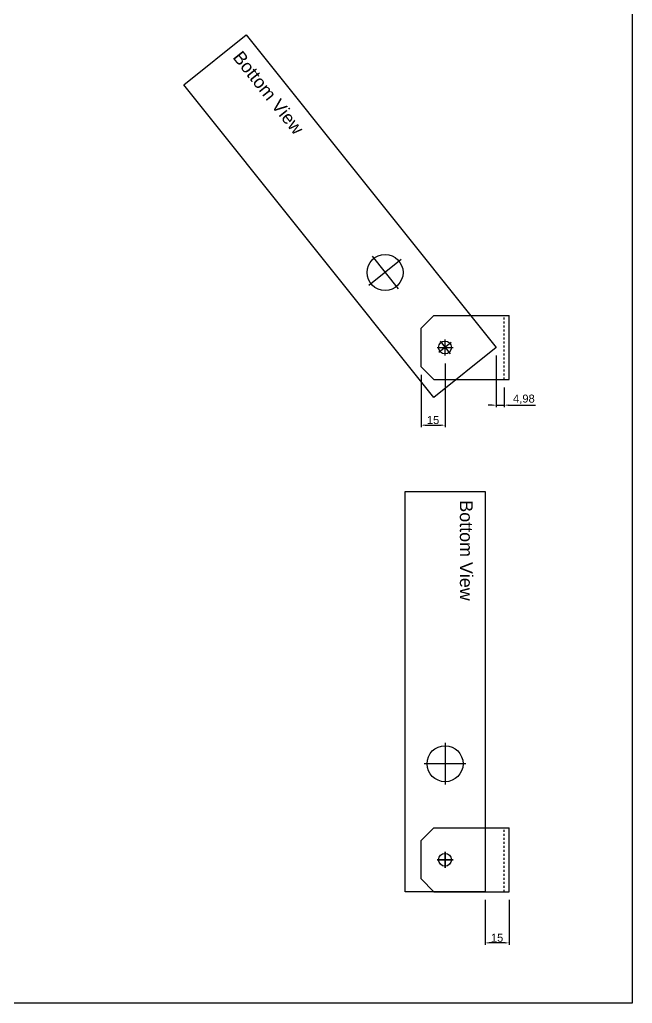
# Model space of a CAD drawing. Header units: millimetres. Extents: x -1052 to 3351, y 0 to 2015.
# Drawn here: x 2446 to 2829, y 0 to 615 of the extents above; entities that cross this region are included whole.
import ezdxf

# ---------------------------------------------------------------- set-up
doc = ezdxf.new("R2010")
doc.units = ezdxf.units.MM
doc.linetypes.add('JIS_02_1.2', pattern=[2.5, 1.25, -1.25])
for name, color, linetype in [('DESCCHILD', 20, 'Continuous'), ('Layer 1', 7, 'Continuous'), ('Layer1-1', 2, 'JIS_02_1.2')]:
    doc.layers.add(name, color=color, linetype=linetype)
doc.layers.add('Layer1', color=50, linetype='Continuous', lineweight=25)
doc.styles.get("Standard").update_dxf_attribs({"font": 'arial.ttf'})
doc.dimstyles.new('ISO-25', dxfattribs={"dimtxt": 5, "dimasz": 2.5, "dimexe": 1.25, "dimexo": 5, "dimtad": 1, "dimtxsty": 'Standard', "dimcen": 2.5, "dimclrd": 5, "dimclre": 5, "dimclrt": 2, "dimadec": 0, "dimazin": 0, "dimtfac": 1, "dimtmove": 0, "dimatfit": 3, "dimfxl": 1, "dimlwe": -1, "dimarcsym": 0})

# ---------------------------------------------------------------- blocks, each defined once
blk = doc.blocks.new('*D532')
at = {"layer": 'Defpoints', "color": 0}
for p in [(2744.21, 409.74), (2749.19, 389.74), (2749.19, 373.72)]:
    blk.add_point(p, dxfattribs=at)
at = {"layer": 'Layer 1', "color": 5, "linetype": 'Continuous'}
for p, q in [((2744.21, 404.74), (2744.21, 372.47)), ((2749.19, 384.74), (2749.19, 372.47))]:
    blk.add_line(p, q, dxfattribs=at)
at = {"layer": 'Layer 1', "color": 5, "linetype": 'Continuous', "lineweight": -2}
for p, q in [((2741.71, 373.72), (2739.21, 373.72)), ((2744.21, 373.72), (2749.19, 373.72)), ((2751.69, 373.72), (2768.64, 373.72))]:
    blk.add_line(p, q, dxfattribs=at)
at = {"layer": 'Layer 1', "color": 5}
for points in [[(2741.71, 373.3), (2741.71, 374.14), (2744.21, 373.72)], [(2751.69, 374.14), (2751.69, 373.3), (2749.19, 373.72)]]:
    blk.add_solid(points, dxfattribs=at)
at = {"layer": 'Layer 1', "color": 2, "insert": (2761.42, 377.35), "char_height": 5, "attachment_point": 5}
blk.add_mtext('4,98', dxfattribs=at)
blk = doc.blocks.new('*D533')
at = {"layer": 'Defpoints', "color": 0}
for p in [(2712.19, 404.74), (2697.19, 397.74), (2712.19, 361.21)]:
    blk.add_point(p, dxfattribs=at)
at = {"layer": 'Layer 1', "color": 5, "linetype": 'Continuous'}
for p, q in [((2712.19, 399.74), (2712.19, 359.96)), ((2697.19, 392.74), (2697.19, 359.96))]:
    blk.add_line(p, q, dxfattribs=at)
at = {"layer": 'Layer 1', "color": 5, "linetype": 'Continuous', "lineweight": -2}
blk.add_line((2699.69, 361.21), (2709.69, 361.21), dxfattribs=at)
at = {"layer": 'Layer 1', "color": 5}
for points in [[(2699.69, 361.62), (2699.69, 360.79), (2697.19, 361.21)], [(2709.69, 360.79), (2709.69, 361.62), (2712.19, 361.21)]]:
    blk.add_solid(points, dxfattribs=at)
at = {"layer": 'Layer 1', "color": 2, "insert": (2704.69, 364.39), "char_height": 5, "attachment_point": 5}
blk.add_mtext('15', dxfattribs=at)
blk = doc.blocks.new('*D534')
at = {"layer": 'Defpoints', "color": 0}
for p in [(2737.19, 69.71), (2752.19, 69.71), (2737.19, 37.8)]:
    blk.add_point(p, dxfattribs=at)
at = {"layer": 'Layer 1', "color": 5, "linetype": 'Continuous'}
for p, q in [((2737.19, 64.71), (2737.19, 36.55)), ((2752.19, 64.71), (2752.19, 36.55))]:
    blk.add_line(p, q, dxfattribs=at)
at = {"layer": 'Layer 1', "color": 5, "linetype": 'Continuous', "lineweight": -2}
blk.add_line((2749.69, 37.8), (2739.69, 37.8), dxfattribs=at)
at = {"layer": 'Layer 1', "color": 5}
for points in [[(2739.69, 38.22), (2739.69, 37.39), (2737.19, 37.8)], [(2749.69, 37.39), (2749.69, 38.22), (2752.19, 37.8)]]:
    blk.add_solid(points, dxfattribs=at)
at = {"layer": 'Layer 1', "color": 2, "insert": (2744.69, 40.98), "char_height": 5, "attachment_point": 5}
blk.add_mtext('15', dxfattribs=at)

msp = doc.modelspace()

# ---------------------------------------------------------------- linework, layer by layer
for p, q in [((2684.8644, 464.7169), (2664.5618, 448.4749)), ((2666.5921, 466.7472), (2682.8341, 446.4446)), ((2697.1948, 421.7437), (2705.1948, 429.7437)), ((2705.1948, 429.7437), (2752.1948, 429.7437)), ((2752.1948, 389.7437), (2752.1948, 429.7437)), ((2697.1948, 397.7437), (2697.1948, 421.7437)), ((2716.0991, 412.8672), (2708.2904, 406.6202)), ((2709.0713, 413.6481), (2715.3182, 405.8394)), ((2712.1948, 404.7437), (2712.1948, 414.7437)), ((2707.1948, 409.7437), (2717.1948, 409.7437)), ((2705.1948, 389.7437), (2697.1948, 397.7437)), ((2705.1948, 389.7437), (2752.1948, 389.7437)), ((2712.1948, 162.7112), (2712.1948, 136.7112)), ((2725.1948, 149.7112), (2699.1948, 149.7112)), ((2697.1948, 101.7112), (2705.1948, 109.7112)), ((2705.1948, 109.7112), (2752.1948, 109.7112)), ((2752.1948, 69.7112), (2752.1948, 109.7112)), ((2697.1948, 77.7112), (2697.1948, 101.7112)), ((2712.1948, 84.7112), (2712.1948, 94.7112)), ((2712.1948, 94.7112), (2712.1948, 84.7112)), ((2707.1948, 89.7112), (2717.1948, 89.7112)), ((2717.1948, 89.7112), (2707.1948, 89.7112)), ((2705.1948, 69.7112), (2697.1948, 77.7112)), ((2705.1948, 69.7112), (2752.1948, 69.7112))]:
    msp.add_line(p, q)
for centre in [(2712.1948, 409.7437), (2712.1948, 409.7437), (2712.1948, 89.7112), (2712.1948, 89.7112)]:
    msp.add_circle(centre, 4)
at = {"layer": 'DESCCHILD'}
msp.add_lwpolyline([(2440.042, 624.074), (2829.1701, 624.074), (2829.1701, 0.0395), (2440.042, 0.0395)], close=True, dxfattribs=at)
at = {"layer": 'Layer 1'}
for centre in [(2674.7131, 456.5959), (2712.1948, 149.7112)]:
    msp.add_circle(centre, 11.25, dxfattribs=at)
at = {"layer": 'Layer1'}
for p, q in [((2548.9934, 573.7264), (2588.0369, 604.9611)), ((2588.0369, 604.9611), (2744.2104, 409.7437)), ((2705.1669, 378.509), (2548.9934, 573.7264)), ((2744.2104, 409.7437), (2705.1669, 378.509)), ((2687.1948, 69.7112), (2687.1948, 319.7112)), ((2687.1948, 319.7112), (2737.1948, 319.7112)), ((2737.1948, 319.7112), (2737.1948, 69.7112)), ((2737.1948, 69.7112), (2687.1948, 69.7112))]:
    msp.add_line(p, q, dxfattribs=at)
at = {"layer": 'Layer1-1'}
for p, q in [((2749.1948, 389.7437), (2749.1948, 429.7437)), ((2749.1948, 69.7112), (2749.1948, 109.7112))]:
    msp.add_line(p, q, dxfattribs=at)

# ---------------------------------------------------------------- texts
at = {"layer": 'Layer1', "char_height": 8, "width": 111.494233, "attachment_point": 1}
for insert, rotation in [((2585.4058, 595.8894), 308.6597302), ((2729.4732, 314.271), 270)]:
    msp.add_mtext('Bottom View', dxfattribs=dict(at, insert=insert, rotation=rotation))

# ---------------------------------------------------------------- dimensions: what is measured, and where the dimension line sits
at = {"layer": 'Layer 1'}
for base, p1, p2, picture, middle in [((2749.1948, 373.7194), (2744.2104, 409.7437), (2749.1948, 389.7437), '*D532', (2761.4194, 377.3492)), ((2712.1948, 361.2072), (2697.1948, 397.7437), (2712.1948, 404.7437), '*D533', (2704.6948, 364.3851)), ((2737.1948, 37.8046), (2752.1948, 69.7112), (2737.1948, 69.7112), '*D534', (2744.6948, 40.9825))]:
    dim = msp.add_linear_dim(base=base, p1=p1, p2=p2, dimstyle='ISO-25', dxfattribs=at)
    dim.commit()
    dim.dimension.update_dxf_attribs({"geometry": picture, "text_midpoint": middle})

doc.saveas('drawing.dxf')
